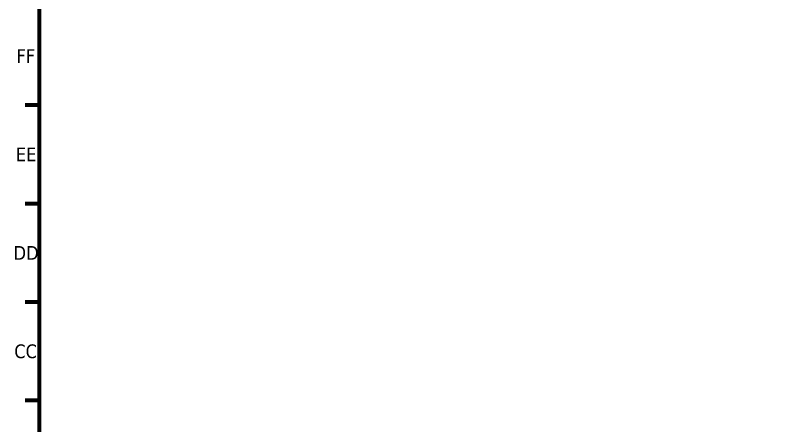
# Model space of a CAD drawing. Header units: millimetres. Extents: x 0 to 3000, y 0 to 3000.
# Drawn here: x 2 to 552, y 1982 to 2280 of the extents above; entities that cross this region are included whole.
import ezdxf

# ---------------------------------------------------------------- set-up
doc = ezdxf.new("R2010")
doc.units = ezdxf.units.MM
doc.layers.add('Border (ANSI)', color=7, linetype='Continuous', lineweight=70)
doc.styles.add('Note Text (ANSI)', font='tahoma.ttf')

# ---------------------------------------------------------------- blocks, each defined once
blk = doc.blocks.new('Borders Default Border')
at = {"layer": 'Border (ANSI)'}
for p, q in [((20, 2214.29), (9.6, 2214.29)), ((20, 2142.86), (9.6, 2142.86)), ((20, 2071.43), (9.6, 2071.43)), ((20, 2000), (9.6, 2000))]:
    blk.add_line(p, q, dxfattribs=at)
at = {"layer": 'Border (ANSI)', "flags": 128}
blk.add_lwpolyline([(20, 20), (20, 2980), (2980, 2980), (2980, 20), (20, 20)], dxfattribs=at)
at = {"layer": 'Border (ANSI)', "char_height": 10, "attachment_point": 7, "style": 'Note Text (ANSI)'}
for s, insert in [('FF', (3.43, 2245)), ('EE', (2.89, 2173.57)), ('DD', (1.27, 2102.14)), ('CC', (1.78, 2030.54))]:
    blk.add_mtext(s, dxfattribs=dict(at, insert=insert))

msp = doc.modelspace()

# ---------------------------------------------------------------- block references
msp.add_blockref('Borders Default Border', (0, 0))

doc.saveas('drawing.dxf')
